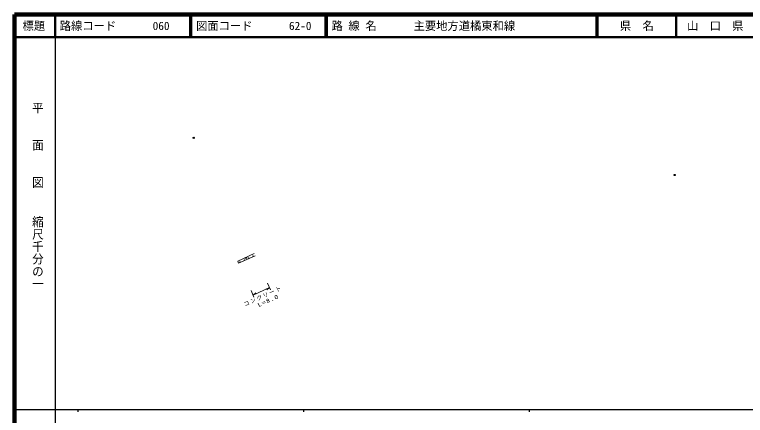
# Model space of a CAD drawing. Units: millimetres on the paper, with parts at other scales. Extents: x 40 to 680, y 20 to 380.
# Drawn here: x 40 to 363.7, y 202.4 to 380 of the extents above; entities that cross this region are included whole.
import ezdxf
from ezdxf.enums import TextEntityAlignment as Align

# ---------------------------------------------------------------- set-up
doc = ezdxf.new("R2010")
doc.units = ezdxf.units.MM
doc.header["$PDMODE"] = 32
doc.header["$PDSIZE"] = 0.5
for name, color, linetype, lineweight in [('M-BGD', 7, 'Continuous', 13), ('M-STR-HTXT', 7, 'Continuous', 13), ('M-TTL', 2, 'Continuous', 140), ('M-TTL-BAND', 7, 'Continuous', 25), ('M-TTL-LINE', 7, 'Continuous', 50)]:
    doc.layers.add(name, color=color, linetype=linetype, lineweight=lineweight)
doc.layers.add('M-OTRS', color=6, linetype='Continuous')
doc.layers.add('M-TTL-TXT', color=7, linetype='Continuous')
doc.styles.add('@ＭＳ ゴシック', font='')
doc.styles.add('ＭＳ ゴシック', font='')
doc.styles.get('@ＭＳ ゴシック').set_extended_font_data('@MS Gothic')
doc.styles.get('ＭＳ ゴシック').set_extended_font_data('MS Gothic')

msp = doc.modelspace()

# ---------------------------------------------------------------- linework, layer by layer
at = {"layer": 'M-BGD'}
for p, q in [((146.106, 274.086), (138.815, 270.794)), ((139.226, 269.882), (146.517, 273.175)), ((138.815, 270.794), (139.226, 269.882))]:
    msp.add_line(p, q, dxfattribs=at)
msp.add_lwpolyline([(142.916, 272.646), (142.927, 272.524), (142.912, 272.411), (142.871, 272.272), (142.795, 272.172), (142.703, 272.091), (142.561, 272.028), (142.44, 272.011), (142.315, 272.02), (142.181, 272.081), (142.086, 272.145), (142.004, 272.234)], dxfattribs=at)
for centre in [(143.673, 272.165), (145.607, 273.038), (139.807, 270.419), (141.74, 271.292)]:
    msp.add_circle(centre, 0.1, dxfattribs=at)
at = {"layer": 'M-OTRS'}
for p in [(119.32, 325.386), (332.366, 308.912)]:
    msp.add_point(p, dxfattribs=at)
at = {"layer": 'M-STR-HTXT'}
for p, q in [((145.619, 255.727), (152.91, 259.019)), ((152.91, 259.019), (151.72, 258.009)), ((152.003, 261.028), (153.322, 258.108)), ((144.712, 257.735), (146.031, 254.815)), ((145.619, 255.727), (146.809, 256.737))]:
    msp.add_line(p, q, dxfattribs=at)
at = {"layer": 'M-TTL'}
for p, q in [((40, 380), (40, 20)), ((680, 380), (40, 380))]:
    msp.add_line(p, q, dxfattribs=at)
at = {"layer": 'M-TTL-BAND'}
for p, q in [((58, 370), (58, 20)), ((40, 205), (579, 205)), ((68, 205), (68, 204)), ((168, 205), (168, 204)), ((268, 205), (268, 204))]:
    msp.add_line(p, q, dxfattribs=at)
at = {"layer": 'M-TTL-LINE'}
for p, q in [((58, 380), (58, 370)), ((117.75, 380), (117.75, 370)), ((118.25, 380), (118.25, 370)), ((177.75, 380), (177.75, 370)), ((178.25, 380), (178.25, 370)), ((297.75, 380), (297.75, 370)), ((298.25, 380), (298.25, 370)), ((333, 380), (333, 370)), ((40, 370), (680, 370))]:
    msp.add_line(p, q, dxfattribs=at)

# ---------------------------------------------------------------- texts
at = {"layer": 'M-STR-HTXT', "char_height": 1.833, "attachment_point": 7, "rotation": 24.305, "style": 'ＭＳ ゴシック'}
for s, insert in [('\\T1.2;コンクリート', (142.012, 250.541)), ('\\T1.2;コンクリート', (142.012, 250.541)), ('\\T1.2;\\W1.35;L=8.0', (148.116, 250.339))]:
    msp.add_mtext(s, dxfattribs=dict(at, insert=insert))
at = {"layer": 'M-TTL-BAND', "style": '@ＭＳ ゴシック', "width": 1.1}
for s, p in [('平\u3000\u3000面\u3000\u3000図', (47.277, 341.475)), ('縮尺千分の一', (47.277, 291.03))]:
    msp.add_text(s, height=3.666, rotation=270, dxfattribs=at).set_placement(p, align=Align.BOTTOM_LEFT)
at = {"layer": 'M-TTL-TXT', "style": 'ＭＳ ゴシック'}
for s, p in [('標題', (48.5, 375)), ('県\u3000名', (315.625, 375)), ('山\u3000口\u3000県', (350.375, 375))]:
    msp.add_text(s, height=3.666, dxfattribs=at).set_placement(p, align=Align.MIDDLE_CENTER)
for s, p in [('路線コード', (60, 375)), ('060', (101.142, 375)), ('図面コード', (120.38, 375)), ('62-0', (161.521, 375)), ('路 線 名', (180.38, 375)), ('主要地方道橘東和線', (216.734, 375))]:
    msp.add_text(s, height=3.666, dxfattribs=at).set_placement(p, align=Align.MIDDLE_LEFT)

doc.saveas('drawing.dxf')
